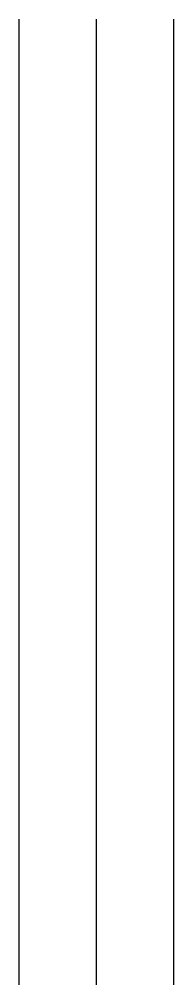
# Model space of a CAD drawing. Extents: x 0 to 240, y 0 to 1500.
import ezdxf

# ---------------------------------------------------------------- set-up
doc = ezdxf.new("R2010")
doc.units = 0
doc.header["$LTSCALE"] = 1000
doc.header["$MEASUREMENT"] = 0

# ---------------------------------------------------------------- blocks, each defined once
blk = doc.blocks.new('墙内推拉门')
for p, q in [((0, 0), (0, 1500)), ((120, 0), (120, 1500)), ((240, 0), (240, 1500))]:
    blk.add_line(p, q)

msp = doc.modelspace()

# ---------------------------------------------------------------- block references
msp.add_blockref('墙内推拉门', (0, 0))

doc.saveas('drawing.dxf')
